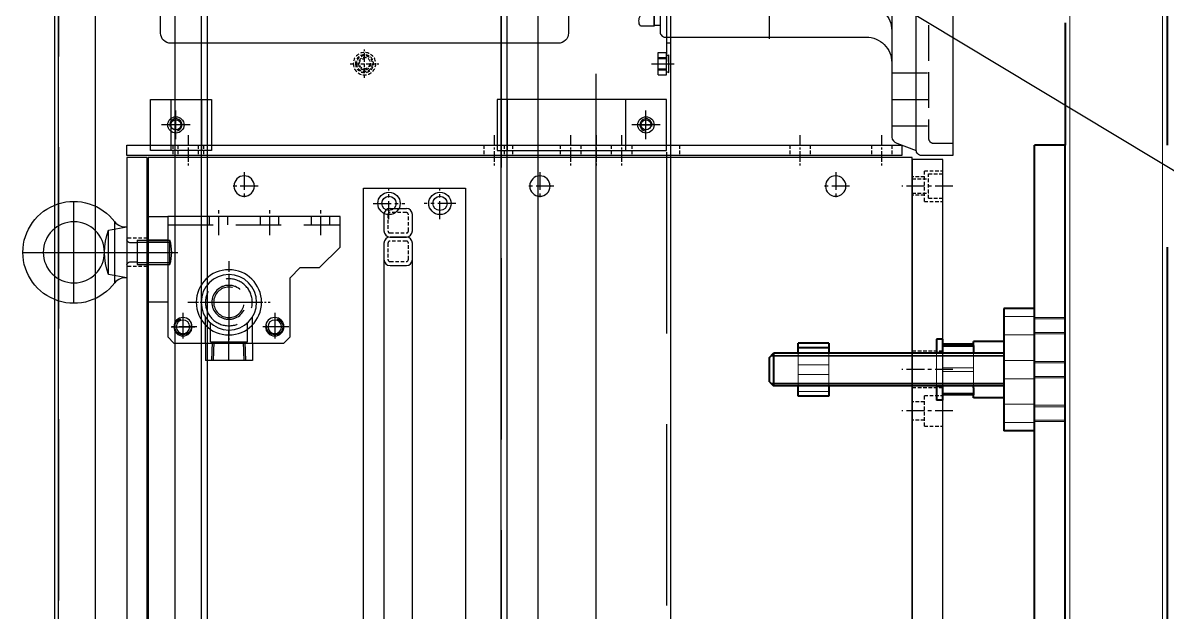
# Model space of a CAD drawing. Header units: millimetres. Extents: x 4969 to 37601, y -771 to 6478.
# Drawn here: x 12650 to 13211, y 2087 to 2376 of the extents above; entities that cross this region are included whole.
import ezdxf

# ---------------------------------------------------------------- set-up
doc = ezdxf.new("R2010")
doc.units = ezdxf.units.MM
doc.header["$LTSCALE"] = 7
doc.header["$MEASUREMENT"] = 0
for name, pattern in [('CENTER', [2, 1.25, -0.25, 0.25, -0.25]), ('CENTER1', [13, 10, -1, 1, -1]), ('CENTER2', [1.125, 0.75, -0.125, 0.125, -0.125]), ('CENTERX2', [101.6, 63.5, -12.7, 12.7, -12.7]), ('HIDDEN', [0.375, 0.25, -0.125]), ('HIDDEN1', [3.3, 2.5, -0.8]), ('HIDDEN2', [4.7625, 3.175, -1.5875]), ('HIDDENX2', [19.05, 12.7, -6.35])]:
    doc.linetypes.add(name, pattern=pattern)
doc.layers.get('0').update_dxf_attribs({"linetype": 'CONTINUOUS'})
for name, color, linetype in [('CENTER', 1, 'CENTER1'), ('HIDDEN', 2, 'HIDDEN1'), ('THIN', 3, 'CONTINUOUS')]:
    doc.layers.add(name, color=color, linetype=linetype)
for name, color, linetype, lineweight in [('가려진 것(ISO)', 2, 'CONTINUOUS', 18), ('가시적인 것(ISO)', 3, 'CONTINUOUS', 40), ('가시적인 좁은 것(ISO)', 3, 'CONTINUOUS', 35)]:
    doc.layers.add(name, color=color, linetype=linetype, lineweight=lineweight)
doc.styles.get("Standard").update_dxf_attribs({"font": 'ISOCP'})
doc.dimstyles.new('PS-20', dxfattribs={"dimscale": 20, "dimtxt": 3.2, "dimasz": 2.5, "dimexe": 2, "dimexo": 2.5, "dimgap": 2, "dimtad": 1, "dimtoh": 1, "dimrnd": 0.05, "dimzin": 12, "dimdsep": 46, "dimtxsty": 'Standard', "dimcen": 0, "dimclrt": 2, "dimazin": 3, "dimtfac": 1, "dimtofl": 0, "dimtmove": 0, "dimatfit": 3, "dimfxl": 0, "dimtolj": 1, "dimtzin": 0, "dimarcsym": 0})

# ---------------------------------------------------------------- blocks, each defined once
blk = doc.blocks.new('AS RETJTY THSE R')
for points in [[(7132.98, -6003.69), (7117.48, -6003.69, -0.414214), (7114.98, -6001.19), (7114.98, -5696.19, -0.414214), (7117.48, -5693.69), (7132.98, -5693.69)], [(6986.5, -5919.55), (6986.5, -5940.33), (6979.81, -5940.33, -0.309401), (6979.81, -5935.13, -0.154701), (6979.81, -5924.74, -0.309401), (6979.81, -5919.55)]]:
    blk.add_lwpolyline(points, format="xyb", close=True)
for points in [[(6987.98, -5908.49, 0.188065), (7042.98, -5929.94), (7090.48, -5929.94, -0.414214), (7102.98, -5942.44)], [(6989.45, -5909.82), (6989.45, -5943.19, 0.414214), (6991.95, -5945.69), (7090.48, -5945.69, -0.414214), (7102.98, -5958.19)], [(7096.73, -5921.19, -0.414214), (7102.98, -5927.44), (7102.98, -5994.69, 0.299712), (7105.48, -5997.69), (7114.98, -6001.19)]]:
    blk.add_lwpolyline(points, format="xyb")
blk.add_lwpolyline([(6989.45, -5940.01), (6986.5, -5940.01), (6986.5, -5919.86), (6989.45, -5919.86)], close=True)
at = {"layer": 'CENTER'}
for p, q in [((7042.98, -5946.56), (7042.98, -5750.81)), ((7102.98, -5976.19), (7120.98, -5976.19))]:
    blk.add_line(p, q, dxfattribs=at)
at = {"layer": 'HIDDEN'}
for p, q in [((7102.98, -5963.19), (7120.98, -5963.19)), ((7102.98, -5989.19), (7120.98, -5989.19))]:
    blk.add_line(p, q, dxfattribs=at)
blk.add_lwpolyline([(7132.98, -5848.69, -0.131326), (7120.98, -5893.59), (7120.98, -5995.19, 0.414214), (7123.48, -5997.69), (7132.98, -5997.69)], format="xyb", dxfattribs=at)
blk = doc.blocks.new('A$C5B3C02C3')
for p, q in [((-15.7, 19.15), (-37.52, 19.15)), ((-32.61, 5.15), (-20.61, 5.15)), ((-32.61, 5.15), (-32.61, -10.9)), ((-20.61, 5.15), (-20.61, -10.9)), ((-20.61, -10.9), (-32.61, -10.9))]:
    blk.add_line(p, q)
blk.add_lwpolyline([(-15.7, 19.15, 0.183318), (-37.52, 19.15), (-39.11, 10.15), (-14.11, 10.15)], format="xyb", close=True)
for points in [[(-14.11, 10.15, -0.237131), (-11.69, 16.09), (-41.53, 16.09, -0.237131), (-39.11, 10.15)], [(-31.31, 5.15), (-31.31, 8.75, 0.414214), (-32.71, 10.15)], [(-20.51, 10.15, 0.414214), (-21.91, 8.75), (-21.91, 5.15)], [(-20.61, -10.9, -0.157869), (-32.61, -10.9)]]:
    blk.add_lwpolyline(points, format="xyb")
blk.add_circle((-26.61, 36.15), 15)
blk.add_arc((-26.61, 36.15), 25, 306.6392, 233.3608)
at = {"layer": 'CENTER'}
for p, q in [((-26.61, 61.15), (-26.61, -11.85)), ((-1.61, 36.15), (-51.61, 36.15))]:
    blk.add_line(p, q, dxfattribs=at)
at = {"layer": 'THIN'}
for points in [[(-31.66, 5.15), (-31.66, -10.9)], [(-21.56, 5.15), (-21.56, -10.9)]]:
    blk.add_lwpolyline(points, dxfattribs=at)
blk = doc.blocks.new('A$C6A0F7FA7')
at = {"color": 1, "linetype": 'CENTER'}
for p, q in [((-79.51, 126.1), (-79.51, 106.1)), ((-88.01, 86.1), (-102.01, 86.1)), ((-88.01, 61.1), (-102.01, 61.1)), ((-88.01, 36.1), (-102.01, 36.1))]:
    blk.add_line(p, q, dxfattribs=at)
at = {"color": 2, "linetype": 'HIDDEN2'}
for p, q in [((-93.01, 111.1), (-93.01, 26.6)), ((-93.01, 90.6), (-97.01, 90.6)), ((-35.01, 92.6), (-47.75, 92.6)), ((-35.79, 90.1), (-44.81, 90.1)), ((-35.41, 72.47), (-35.41, 89.72)), ((-93.01, 81.6), (-97.01, 81.6)), ((-35.01, 69.6), (-47.75, 69.6)), ((-44.81, 72.1), (-35.79, 72.1)), ((-93.01, 65.6), (-97.01, 65.6)), ((-93.01, 56.6), (-97.01, 56.6)), ((-93.01, 40.6), (-97.01, 40.6)), ((-93.01, 31.6), (-97.01, 31.6))]:
    blk.add_line(p, q, dxfattribs=at)
for p, q in [((-35.01, 92.6), (-26.41, 92.6)), ((-26.41, 69.6), (-26.41, 92.6)), ((-26.41, 88.57), (-35.41, 88.29)), ((-26.41, 73.62), (-35.41, 73.9)), ((-35.01, 69.6), (-26.41, 69.6))]:
    blk.add_line(p, q)
for points in [[(-97.01, 111.1), (-55.01, 111.1), (-55.01, 121.1), (-97.01, 121.1), (-97.01, 111.1)], [(-38.01, 111.1), (-35.01, 108.1), (-35.01, 54.1), (-38.01, 51.1), (-67.01, 51.1), (-72.01, 46.1), (-72.01, 36.6), (-82.01, 26.6), (-97.01, 26.6), (-97.01, 111.1), (-38.01, 111.1)]]:
    blk.add_lwpolyline(points)
for points in [[(-85.51, 111.1), (-85.51, 121.1)], [(-84.56, 111.1), (-84.56, 121.1)], [(-74.46, 121.1), (-74.46, 111.1)], [(-73.51, 121.1), (-73.51, 111.1)]]:
    blk.add_lwpolyline(points, dxfattribs=at)
for centre, radius in [((-43.01, 103.6), 3.32), ((-55.01, 81.1), 13.6), ((-43.01, 58.6), 3.32)]:
    blk.add_circle(centre, radius)
for radius in [11.5, 8.33, 7.47]:
    blk.add_circle((-55.01, 81.1), radius, dxfattribs=at)
for centre, start, end in [((-35.79, 89.72), 0, 89.9847), ((-35.79, 72.47), 270.0153, 359.9847)]:
    blk.add_arc(centre, 0.375, start, end, dxfattribs=at)
at = {"layer": 'CENTER'}
for p, q in [((-43.01, 109.42), (-43.01, 97.78)), ((-48.83, 103.6), (-37.19, 103.6)), ((-55.01, 94.7), (-55.01, 67.5)), ((-68.61, 81.1), (-41.41, 81.1)), ((-35.41, 81.1), (-41.41, 81.1)), ((-26.41, 81.1), (-35.41, 81.1)), ((-43.01, 52.78), (-43.01, 64.42)), ((-48.83, 58.6), (-37.19, 58.6))]:
    blk.add_line(p, q, dxfattribs=at)
at = {"layer": 'THIN'}
for p, q in [((-26.41, 89.43), (-35.41, 89.15)), ((-26.41, 72.77), (-35.41, 73.05))]:
    blk.add_line(p, q, dxfattribs=at)
for centre, start, end in [((-43.01, 103.6), 255, 165), ((-43.01, 58.6), 195, 105)]:
    blk.add_arc(centre, 4, start, end, dxfattribs=at)
blk = doc.blocks.new('A$C7A4B2ECB')
at = {"color": 2, "linetype": 'HIDDEN'}
for p, q in [((-121.14, 149.15), (-116.14, 149.15)), ((-121.14, 146.65), (-116.14, 146.65)), ((-121.14, 136.65), (-116.14, 136.65)), ((-121.14, 134.15), (-116.14, 134.15)), ((-121.14, -3.35), (-116.14, -3.35)), ((-121.14, -13.35), (-116.14, -13.35)), ((-121.14, -17.35), (-116.14, -17.35)), ((-121.14, -40.85), (-116.14, -40.85)), ((-121.14, -50.85), (-116.14, -50.85)), ((-121.14, -65.85), (-116.14, -65.85)), ((-121.14, -75.85), (-116.14, -75.85)), ((-121.14, -99.35), (-116.14, -99.35)), ((-121.14, -153.35), (-116.14, -153.35)), ((-121.14, -163.35), (-116.14, -163.35)), ((-121.14, -193.35), (-116.14, -193.35)), ((-121.14, -203.35), (-116.14, -203.35))]:
    blk.add_line(p, q, dxfattribs=at)
at = {"color": 1, "linetype": 'CENTER2'}
for p, q in [((-126.14, 141.65), (-111.14, 141.65)), ((-126.14, -8.35), (-111.14, -8.35)), ((-126.14, -45.85), (-111.14, -45.85)), ((-126.14, -58.35), (-111.14, -58.35)), ((-126.14, -70.85), (-111.14, -70.85)), ((-126.14, -158.35), (-111.14, -158.35)), ((-126.14, -198.35), (-111.14, -198.35))]:
    blk.add_line(p, q, dxfattribs=at)
at = {"color": 6}
blk.add_lwpolyline([(-116.14, -208.35), (-116.14, 171.65), (-121.14, 171.65), (-121.14, -208.35), (-116.14, -208.35)], dxfattribs=at)
blk = doc.blocks.new('A$C788E7277')
at = {"color": 1, "linetype": 'CENTER'}
blk.add_line((-941.5, 13), (-941.5, -5), dxfattribs=at)
at = {"color": 2, "linetype": 'HIDDEN'}
for p, q in [((-948.5, 0), (-948.5, 10)), ((-934.5, 0), (-934.5, 10))]:
    blk.add_line(p, q, dxfattribs=at)
blk.add_lwpolyline([(-988, 10), (0, 10), (0, 0), (-988, 0), (-988, 10)])
blk = doc.blocks.new('A$C51A44828')
at = {"color": 1, "linetype": 'CENTER'}
for p, q in [((-480, 320.65), (-480, 334.35)), ((-486.85, 327.5), (-473.15, 327.5)), ((-480, 175.65), (-480, 189.35)), ((-486.85, 182.5), (-473.15, 182.5)), ((-480, 30.65), (-480, 44.35)), ((-486.85, 37.5), (-473.15, 37.5))]:
    blk.add_line(p, q, dxfattribs=at)
at = {"color": 6}
blk.add_lwpolyline([(-494, 374.5), (494, 374.5), (494, 0), (-494, 0)], close=True, dxfattribs=at)
for centre in [(-480, 327.5), (-480, 182.5), (-480, 37.5)]:
    blk.add_circle(centre, 5, dxfattribs=at)
blk = doc.blocks.new('A$C0FCD258F')
at = {"color": 1, "linetype": 'CENTER'}
for p, q in [((-411, 29.15), (-411, 42.85)), ((-417.85, 36), (-404.15, 36)), ((-411, -15.85), (-411, -2.15)), ((-417.85, -9), (-404.15, -9))]:
    blk.add_line(p, q, dxfattribs=at)
at = {"color": 1, "linetype": 'CENTER2'}
for p, q in [((-423, 33.66), (-423, -6.66)), ((-443.16, 13.5), (-402.84, 13.5))]:
    blk.add_line(p, q, dxfattribs=at)
at = {"color": 6}
for centre, radius in [((-411, 36), 4.5), ((-423, 13.5), 16), ((-411, -9), 4.5)]:
    blk.add_circle(centre, radius, dxfattribs=at)
blk.add_blockref('A$C51A44828', (0, -321.5))
blk = doc.blocks.new('A$C751B6DB3')
at = {"color": 2, "linetype": 'HIDDEN'}
for p, q in [((8.5, -6), (8.5, 0)), ((9.5, 0), (9.5, -8)), ((16.5, 0), (16.5, -8)), ((17.5, -6), (17.5, 0)), ((94, -15), (94, 0)), ((112, -15), (112, 0)), ((118.75, -6), (118.75, 0)), ((127.75, -6), (127.75, 0)), ((5.5, -6), (5.5, -15)), ((20.5, -6), (5.5, -6)), ((7, -8), (7, -15)), ((19, -8), (7, -8)), ((19, -8), (19, -15)), ((20.5, -6), (20.5, -15)), ((115.75, -6), (115.75, -15)), ((130.75, -6), (115.75, -6)), ((130.75, -6), (130.75, -15))]:
    blk.add_line(p, q, dxfattribs=at)
at = {"color": 1, "linetype": 'CENTER'}
for p, q in [((13, -20), (13, 5)), ((13, -20), (13, 5)), ((103, -20), (103, 5)), ((123.25, -20), (123.25, 5))]:
    blk.add_line(p, q, dxfattribs=at)
at = {"color": 4}
blk.add_lwpolyline([(0, 0), (986, 0), (986, -15), (0, -15), (0, 0)], dxfattribs=at)
blk = doc.blocks.new('A$C700F2E09')
at = {"color": 1}
for p, q in [((389, -60.5), (-32.5, -60.5)), ((397, -60.5), (389, -60.5)), ((411, -60.5), (403, -60.5)), ((386, -63.5), (386, -71.5)), ((400, -63.5), (400, -71.5)), ((400, -71.5), (400, -63.5)), ((414, -63.5), (414, -71.5)), ((-32.5, -74.5), (389, -74.5)), ((389, -74.5), (397, -74.5)), ((403, -74.5), (411, -74.5))]:
    blk.add_line(p, q, dxfattribs=at)
at = {"color": 2, "linetype": 'HIDDEN'}
for points in [[(397, -62.5), (389, -62.5, 0.414214), (388, -63.5), (388, -71.5, 0.414214), (389, -72.5), (397, -72.5, 0.414214), (398, -71.5), (398, -63.5, 0.414214)], [(411, -62.5), (403, -62.5, 0.414214), (402, -63.5), (402, -71.5, 0.414214), (403, -72.5), (411, -72.5, 0.414214), (412, -71.5), (412, -63.5, 0.414214)]]:
    blk.add_lwpolyline(points, format="xyb", close=True, dxfattribs=at)
at = {"color": 1}
for centre, start, end in [((389, -63.5), 90, 180), ((397, -63.5), 0, 90), ((403, -63.5), 90, 180), ((411, -63.5), 0, 90), ((389, -71.5), 180, 270), ((397, -71.5), 270, 0), ((403, -71.5), 180, 270), ((411, -71.5), 270, 0)]:
    blk.add_arc(centre, 3, start, end, dxfattribs=at)
blk = doc.blocks.new('A$C31207C78')
at = {"color": 1, "linetype": 'CENTER'}
for p, q in [((471.5, 45.19), (471.5, 29.81)), ((463.81, 37.5), (479.19, 37.5)), ((471.5, 4.81), (471.5, 20.19)), ((463.81, 12.5), (479.19, 12.5))]:
    blk.add_line(p, q, dxfattribs=at)
at = {"color": 2}
blk.add_lwpolyline([(55.5, 50), (479, 50), (479, 0), (-479, 0), (-479, 50), (-55.5, 50)], dxfattribs=at)
for centre, radius in [((471.5, 37.5), 5.5), ((471.5, 37.5), 3.5), ((471.5, 12.5), 5.5), ((471.5, 12.5), 3.5)]:
    blk.add_circle(centre, radius, dxfattribs=at)
blk = doc.blocks.new('A$C0F29634D')
at = {"color": 1, "linetype": 'CENTERX2'}
blk.add_line((-1028, 170), (42, 170), dxfattribs=at)
at = {"xscale": -1}
for name, p in [('A$C5B3C02C3', (-72.11, 389.85)), ('A$C788E7277', (-987, 390)), ('A$C7A4B2ECB', (-114.14, 228.35)), ('A$C6A0F7FA7', (-125.01, 268.9)), ('A$C0FCD258F', (-493, 336.5)), ('A$C751B6DB3', (0, 15))]:
    blk.add_blockref(name, p, dxfattribs=at)
for name, p in [('A$C700F2E09', (-438, 334.5)), ('A$C31207C78', (-493, 234))]:
    blk.add_blockref(name, p)
blk = doc.blocks.new('A$C2FB407A4')
at = {"color": 3}
for p, q in [((60.5, 114), (722, 114)), ((-17.5, 111), (722, 111)), ((-17.5, -33), (722, -33)), ((60.5, -36), (722, -36))]:
    blk.add_line(p, q, dxfattribs=at)
blk = doc.blocks.new('A$C202F4CE2')
at = {"color": 1}
for p, q in [((-680, 135), (-143.5, 135)), ((-680, -15), (-143.5, -15))]:
    blk.add_line(p, q, dxfattribs=at)
at = {"color": 2, "linetype": 'HIDDENX2'}
for p, q in [((-680, 132), (-143.5, 132)), ((-143.5, -12), (-680, -12))]:
    blk.add_line(p, q, dxfattribs=at)
blk = doc.blocks.new('A$C7BBC24C4')
at = {"color": 2, "linetype": 'HIDDENX2'}
for p, q in [((0, 7.29), (0, -3.78)), ((-5.5, 4), (-5.5, 0)), ((-5.5, 4), (5.5, 4)), ((-5.5, 0), (5.5, 0)), ((-3.9, 0), (-4.4, -1.2)), ((-3, 4), (-3, 0)), ((-2.5, 4), (-2.5, 0)), ((2.5, 4), (2.5, 0)), ((3, 4), (3, 0)), ((3.9, 0), (4.4, -1.2)), ((5.5, 4), (5.5, 0)), ((-4.4, -1.2), (4.4, -1.2))]:
    blk.add_line(p, q, dxfattribs=at)
blk = doc.blocks.new('A$C351208BA')
at = {"color": 2, "linetype": 'HIDDEN'}
for p, q in [((0, -7), (0, 7)), ((7, 0), (-7, 0))]:
    blk.add_line(p, q, dxfattribs=at)
for radius in [5.5, 4.4, 3.9, 3]:
    blk.add_circle((0, 0), radius, dxfattribs=at)
blk.add_arc((0, 0), 2.5, 180, 90, dxfattribs=at)
blk = doc.blocks.new('A$C0C782F72')
at = {"color": 1, "linetype": 'CENTER1'}
for p, q in [((-922, 235.5), (-922, 249.5)), ((-929, 242.5), (-915, 242.5)), ((-922, 5), (-922, 19)), ((-929, 12), (-915, 12))]:
    blk.add_line(p, q, dxfattribs=at)
at = {"color": 2, "linetype": 'HIDDENX2'}
for p, q in [((-2, 2), (-1562, 2)), ((-882, 0), (-882, 2))]:
    blk.add_line(p, q, dxfattribs=at)
at = {"color": 4}
blk.add_lwpolyline([(-1564, 300), (0, 300), (0, 0), (-1564, 0)], close=True, dxfattribs=at)
blk.add_lwpolyline([(-877, 250), (-687, 250, -0.414214), (-682, 245), (-682, 55, -0.414214), (-687, 50), (-877, 50, -0.414214), (-882, 55), (-882, 245, -0.414214)], format="xyb", close=True, dxfattribs=at)
for centre in [(-922, 242.5), (-922, 12)]:
    blk.add_circle(centre, 4, dxfattribs=at)
at = {"xscale": -1, "rotation": 270}
blk.add_blockref('A$C351208BA', (-892, 150), dxfattribs=at)
blk.add_blockref('A$C7BBC24C4', (-892, 2))
blk = doc.blocks.new('A$C709108D0')
at = {"linetype": 'HIDDENX2'}
for p, q in [((12.5, 0), (-12.5, 0)), ((12.5, -15), (-12.5, -15)), ((12.5, -58), (-12.5, -58))]:
    blk.add_line(p, q, dxfattribs=at)
at = {"color": 2}
blk.add_lwpolyline([(-12.5, -78), (12.5, -78), (12.5, 5), (-12.5, 5)], close=True, dxfattribs=at)
blk.add_circle((0, -68), 2.46)
at = {"layer": 'CENTER'}
for p, q in [((0, -65), (0, -71)), ((-3, -68), (3, -68))]:
    blk.add_line(p, q, dxfattribs=at)
at = {"layer": 'THIN'}
blk.add_arc((0, -68), 3, 255, 165, dxfattribs=at)
blk = doc.blocks.new('A$C61F96536')
at = {"linetype": 'HIDDENX2'}
for p, q in [((12.5, 15), (-12.5, 15)), ((12.5, 0), (-12.5, 0))]:
    blk.add_line(p, q, dxfattribs=at)
at = {"color": 2}
blk.add_lwpolyline([(-12.5, 25), (12.5, 25), (12.5, -5), (-12.5, -5)], close=True, dxfattribs=at)
blk.add_circle((0, 12.5), 2.46)
at = {"layer": 'CENTER'}
for p, q in [((-3, 12.5), (3, 12.5)), ((0, 9.5), (0, 15.5))]:
    blk.add_line(p, q, dxfattribs=at)
at = {"layer": 'THIN'}
blk.add_arc((0, 12.5), 3, 195, 105, dxfattribs=at)
blk = doc.blocks.new('A$C52321A71')
at = {"color": 4}
for p, q in [((784.5, 20), (-784.5, 20)), ((784.5, 0), (-784.5, 0))]:
    blk.add_line(p, q, dxfattribs=at)
at = {"color": 2, "linetype": 'HIDDENX2'}
blk.add_line((782.5, 18), (-782.5, 18), dxfattribs=at)
blk = doc.blocks.new('A$C4E8E4312')
for p, q in [((0, 178), (-728.5, 178)), ((0, 0), (-728.5, 0))]:
    blk.add_line(p, q)
blk = doc.blocks.new('A$C01856FDD')
at = {"layer": '가려진 것(ISO)', "ltscale": 25.528696}
blk.add_line((-637.7, 2297.7), (-637.7, 2.3), dxfattribs=at)
at = {"layer": '가려진 것(ISO)', "ltscale": 25.394522}
blk.add_line((-592.3, 2252.3), (-592.3, 47.7), dxfattribs=at)
at = {"layer": '가려진 것(ISO)', "ltscale": 5.71399}
for p, q in [((-670, 916), (-655, 916)), ((-640, 915.5), (-655, 915.5)), ((-655, 914.82), (-640, 914.82)), ((-670, 907), (-655, 907)), ((-655, 908.18), (-640, 908.18)), ((-655, 907.5), (-640, 907.5)), ((-755.89, 896.92), (-770.89, 896.92)), ((-755.89, 892.33), (-770.89, 892.33)), ((-685, 896.92), (-700, 896.92)), ((-670, 896.93), (-685, 896.93)), ((-670, 896.92), (-685, 896.92)), ((-670, 894.5), (-655, 894.5)), ((-640, 894), (-655, 894)), ((-655, 893.32), (-640, 893.32)), ((-755.89, 887.67), (-770.89, 887.67)), ((-685, 890.92), (-700, 890.92)), ((-685, 889.08), (-700, 889.08)), ((-655, 886.68), (-640, 886.68)), ((-755.89, 883.08), (-770.89, 883.08)), ((-685, 883.08), (-700, 883.08)), ((-670, 883.08), (-685, 883.08)), ((-670, 883.07), (-685, 883.07)), ((-670, 885.5), (-655, 885.5)), ((-655, 886), (-640, 886)), ((-755.89, 879.34), (-770.89, 879.34)), ((-685, 878.49), (-700, 878.49)), ((-670, 873), (-655, 873)), ((-640, 872.5), (-655, 872.5)), ((-655, 871.82), (-640, 871.82)), ((-670, 864), (-655, 864)), ((-655, 865.18), (-640, 865.18)), ((-655, 864.5), (-640, 864.5))]:
    blk.add_line(p, q, dxfattribs=at)
at = {"layer": '가려진 것(ISO)', "ltscale": 4.196535}
for p, q in [((-770.89, 887.67), (-770.89, 898)), ((-755.89, 898), (-755.89, 887.67))]:
    blk.add_line(p, q, dxfattribs=at)
at = {"layer": '가려진 것(ISO)', "ltscale": 1.142718}
for p, q in [((-700, 898.5), (-703, 898.5)), ((-700, 881.5), (-703, 881.5))]:
    blk.add_line(p, q, dxfattribs=at)
at = {"layer": '가려진 것(ISO)', "ltscale": 6.428665}
for p, q in [((-703, 898), (-703, 882)), ((-700, 882), (-700, 898))]:
    blk.add_line(p, q, dxfattribs=at)
at = {"layer": '가려진 것(ISO)', "ltscale": 0.816479}
for p, q in [((-685, 896.93), (-685, 898)), ((-670, 898), (-670, 896.93)), ((-685, 882), (-685, 883.07)), ((-670, 883.07), (-670, 882))]:
    blk.add_line(p, q, dxfattribs=at)
at = {"layer": '가려진 것(ISO)', "ltscale": 1.576492}
for q in [(-685, 896.93), (-685, 889.08)]:
    blk.add_line((-685, 892.79), q, dxfattribs=at)
at = {"layer": '가려진 것(ISO)', "ltscale": 5.27835}
blk.add_line((-670, 896.93), (-670, 883.07), dxfattribs=at)
at = {"layer": '가려진 것(ISO)', "ltscale": 2.805947}
for p, q in [((-770.89, 882), (-770.89, 887.67)), ((-755.89, 887.67), (-755.89, 882))]:
    blk.add_line(p, q, dxfattribs=at)
at = {"layer": '가려진 것(ISO)', "ltscale": 1.249089}
for p in [(-685, 889.08), (-685, 883.07)]:
    blk.add_line(p, (-685, 886.35), dxfattribs=at)
at = {"layer": '가시적인 것(ISO)'}
for p, q in [((-590, 1147.5), (-590, 1000)), ((-640, 1060), (-640, 1000)), ((-640, 1000), (-655, 1000)), ((-655, 0), (-655, 1000)), ((-640, 575), (-640, 1000)), ((-590, 950), (-590, 575)), ((-670, 920), (-670, 860)), ((-655, 920), (-670, 920)), ((-703, 905), (-703, 898)), ((-700, 905), (-703, 905)), ((-700, 898), (-700, 905)), ((-670, 903.86), (-685, 903.86)), ((-685, 901.79), (-685, 903.86)), ((-670, 903.86), (-670, 898)), ((-785, 896), (-783, 898)), ((-783, 898), (-783, 882)), ((-670, 898), (-783, 898)), ((-755.89, 902.99), (-770.89, 902.99)), ((-770.89, 900.66), (-770.89, 902.99)), ((-755.89, 900.66), (-770.89, 900.66)), ((-770.89, 898), (-770.89, 900.66)), ((-755.89, 902.99), (-755.89, 900.66)), ((-755.89, 900.66), (-755.89, 898)), ((-685, 902.44), (-700, 902.44)), ((-685, 901.51), (-700, 901.51)), ((-685, 901.79), (-685, 901.51)), ((-685, 901.51), (-685, 898.57)), ((-685, 898), (-685, 898.57)), ((-785, 884), (-785, 896)), ((-785, 884), (-783, 882)), ((-670, 882), (-783, 882)), ((-770.89, 877.01), (-770.89, 882)), ((-755.89, 882), (-755.89, 877.01)), ((-703, 882), (-703, 875)), ((-700, 875), (-700, 882)), ((-685, 881), (-685, 882)), ((-685, 881), (-685, 877.56)), ((-670, 882), (-670, 876.14)), ((-755.89, 877.01), (-770.89, 877.01)), ((-685, 877.56), (-700, 877.56)), ((-685, 876.14), (-685, 877.56)), ((-670, 876.14), (-685, 876.14)), ((-700, 875), (-703, 875)), ((-655, 860), (-670, 860))]:
    blk.add_line(p, q, dxfattribs=at)
at = {"layer": '가시적인 좁은 것(ISO)'}
for p, q in [((-670, 896.79), (-784.21, 896.79)), ((-784.21, 883.21), (-670, 883.21))]:
    blk.add_line(p, q, dxfattribs=at)

msp = doc.modelspace()

# ---------------------------------------------------------------- block references
for name, p in [('A$C01856FDD', (13801.291, 1315.613, -0.01)), ('AS RETJTY THSE R', (5973.313, 8314.301, -0.01))]:
    msp.add_blockref(name, p)
at = {"rotation": 90}
for name, p in [('A$C52321A71', (12685.791, 2465.613, -0.01)), ('A$C0C782F72', (12967.791, 3247.613, -0.01)), ('A$C202F4CE2', (12872.791, 2537.113, -0.01)), ('A$C4E8E4312', (12902.791, 2544.113, -0.01)), ('A$C2FB407A4', (12851.791, 1796.613, -0.01)), ('A$C0F29634D', (13101.291, 2308.613, -0.01)), ('A$C61F96536', (12737.791, 2325.613, -0.01)), ('A$C709108D0', (12887.791, 2325.613, -0.01))]:
    msp.add_blockref(name, p, dxfattribs=at)

# ---------------------------------------------------------------- leaders
at = {"annotation_type": 0, "has_hookline": 1, "hookline_direction": 0, "text_width": 966.411}
msp.add_leader([(13003.896, 2430.22, -0.01), (13938.259, 1867.292, -0.01), (13988.259, 1867.292, -0.01)], dimstyle='PS-20', dxfattribs=at)

doc.saveas('drawing.dxf')
